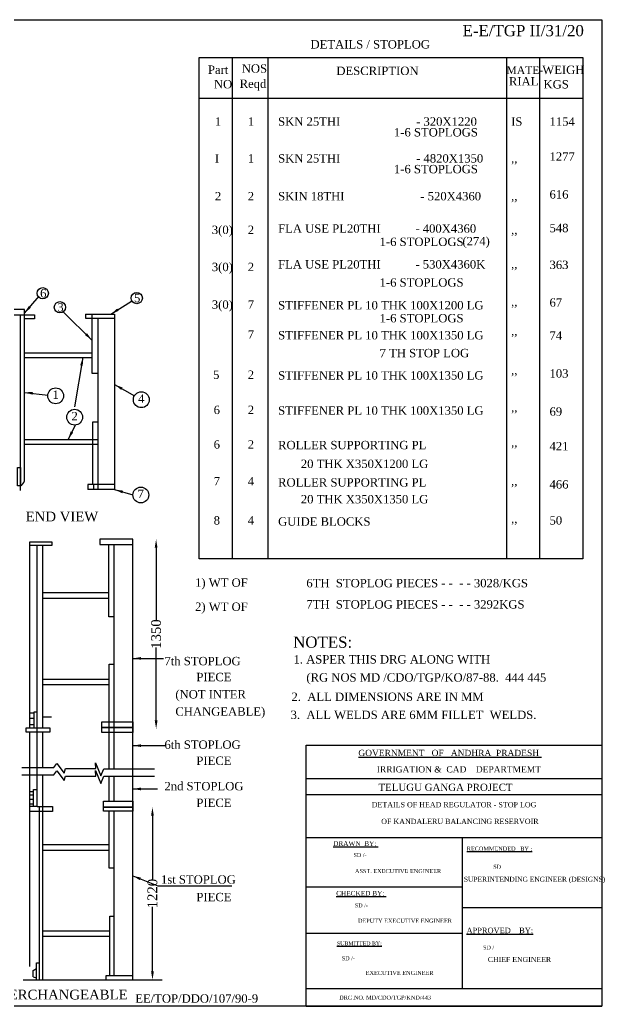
# Model space of a CAD drawing. Header units: millimetres. Extents: x 3600 to 13628, y 133 to 7200.
# Drawn here: x 9445 to 13628, y 133 to 7200 of the extents above; entities that cross this region are included whole.
import ezdxf

# ---------------------------------------------------------------- set-up
doc = ezdxf.new("R2010")
doc.units = ezdxf.units.MM
doc.header["$MEASUREMENT"] = 0
for name, color, linetype in [('DIM', 5, 'Continuous'), ('DWG.LINE', 10, 'Continuous'), ('RAILING', 4, 'Continuous'), ('TEXT', 7, 'Continuous')]:
    doc.layers.add(name, color=color, linetype=linetype)
doc.layers.add('TITLE', color=7, linetype='Continuous', lineweight=30)
doc.styles.get("Standard").update_dxf_attribs({"font": 'times.ttf', "height": 70})
doc.dimstyles.get("Standard").update_dxf_attribs({"dimtxt": 70, "dimasz": 60, "dimexe": 0.18, "dimexo": 0.0625, "dimgap": 0.09, "dimtad": 0, "dimtih": 1, "dimtoh": 1, "dimdec": 0, "dimzin": 0, "dimdsep": 46, "dimtxsty": 'Standard', "dimcen": 300, "dimclrd": 5, "dimclre": 5, "dimclrt": 4, "dimadec": 0, "dimazin": 0, "dimtfac": 1, "dimtdec": 0, "dimtofl": 0, "dimtmove": 0, "dimatfit": 3, "dimfxl": 0, "dimtolj": 1, "dimtzin": 0, "dimarcsym": 0})

# ---------------------------------------------------------------- blocks, each defined once
blk = doc.blocks.new('*D29')
at = {"layer": 'Defpoints', "color": 0, "ltscale": 0.2}
for p in [(10422.7, 3478.4), (10422.7, 3478.4), (10422.7, 2120.6)]:
    blk.add_point(p, dxfattribs=at)
at = {"layer": 'DIM', "color": 5, "lineweight": -2, "ltscale": 0.2}
for p, q in [((10422.7, 3478.4), (10422.6, 3478.4)), ((10422.7, 3418.4), (10422.7, 2895.1)), ((10422.7, 2180.6), (10422.7, 2704)), ((10422.7, 2120.6), (10422.6, 2120.6))]:
    blk.add_line(p, q, dxfattribs=at)
at = {"layer": 'DIM', "color": 5, "ltscale": 0.2}
for points in [[(10412.7, 3418.4), (10432.7, 3418.4), (10422.7, 3478.4)], [(10412.7, 2180.6), (10432.7, 2180.6), (10422.7, 2120.6)]]:
    blk.add_solid(points, dxfattribs=at)
at = {"layer": 'DIM', "color": 4, "ltscale": 0.2, "insert": (10422.7, 2799.5), "char_height": 70, "attachment_point": 5, "rotation": 90}
blk.add_mtext('\\A1;1350', dxfattribs=at)
blk = doc.blocks.new('*D30')
at = {"layer": 'Defpoints', "color": 0, "ltscale": 0.2}
for p in [(10396.4, 1558.4), (10396.4, 322.5), (10396.4, 322.5)]:
    blk.add_point(p, dxfattribs=at)
at = {"layer": 'DIM', "color": 5, "lineweight": -2, "ltscale": 0.2}
for p, q in [((10396.4, 1558.4), (10396.2, 1558.4)), ((10396.4, 1498.4), (10396.4, 1036)), ((10396.4, 382.5), (10396.4, 844.9)), ((10396.4, 322.5), (10396.2, 322.5))]:
    blk.add_line(p, q, dxfattribs=at)
at = {"layer": 'DIM', "color": 5, "ltscale": 0.2}
for points in [[(10386.4, 1498.4), (10406.4, 1498.4), (10396.4, 1558.4)], [(10386.4, 382.5), (10406.4, 382.5), (10396.4, 322.5)]]:
    blk.add_solid(points, dxfattribs=at)
at = {"layer": 'DIM', "color": 4, "ltscale": 0.2, "insert": (10396.4, 940.5), "char_height": 70, "attachment_point": 5, "rotation": 90}
blk.add_mtext('\\A1;1220', dxfattribs=at)

msp = doc.modelspace()

# ---------------------------------------------------------------- linework, layer by layer
at = {"layer": 'DWG.LINE', "ltscale": 0.2}
for p, q in [((9916.1, 5091.1), (10125, 5091.1)), ((10125, 5091.1), (10125, 3834.5)), ((9916.1, 5063.1), (10125, 5063.1)), ((10125, 3871.8), (9932, 3871.8)), ((10125, 3834.5), (9932, 3834.5))]:
    msp.add_line(p, q, dxfattribs=at)
for points in [[(9478.4, 5125.5), (9377.1, 5125.5), (9377.1, 5087.5), (9478.4, 5087.5)], [(9478.4, 3897.2), (9478.4, 5125.5)], [(9916.1, 5091.1), (9916.1, 5063.1)], [(9962.9, 5091.1), (9962.9, 4667.7)], [(9450.3, 3827.4), (9450.3, 5087.5)], [(9478.4, 5087.5), (9550.7, 5087.5), (9550.7, 5057.8), (9478.4, 5057.8)], [(10008.1, 3834.5), (10008.1, 5063.1)], [(9478.4, 4814.8), (9962.9, 4814.8)], [(9478.4, 4781.6), (9962.9, 4781.6)], [(9962.9, 4667.7), (10008.1, 4667.7)], [(10008.1, 4316.6), (9965.8, 4316.6), (9965.8, 3871.8)], [(9478.4, 4193.8), (10008.1, 4193.8)], [(9478.4, 4160.6), (10008.1, 4160.6)], [(9932, 3871.8), (9932, 3834.5)], [(9973.6, 3871.8), (9973.6, 3834.5)], [(10254.7, 322.5), (10254.7, 3478.4), (10019.7, 3478.4), (10019.7, 3440.4), (10254.7, 3440.4)], [(9517.9, 3461.4), (9675, 3461.4), (9675, 3433.9), (9517.9, 3433.9)], [(9517.9, 2127), (9517.9, 3461.4)], [(9569.3, 1564.9), (9569.3, 3433.9)], [(9610.1, 2127), (9610.1, 3433.9)], [(10119.3, 2924), (10084.7, 2924), (10084.7, 3440.4)], [(10119.3, 3440.4), (10119.3, 1834.7)], [(9610.1, 3096.3), (10084.7, 3096.3)], [(9610.1, 3057.4), (10084.7, 3057.4)], [(10085.7, 1834.7), (10085.7, 2583.6), (10119.3, 2583.6)], [(9610.1, 2477.7), (10084.7, 2477.7)], [(9610.1, 2438.8), (10084.7, 2438.8)], [(9517.9, 2235.2), (9547.4, 2235.2)], [(9517.9, 2196.3), (9547.4, 2196.3)], [(9547.4, 2127), (9547.4, 2243.6), (9569.3, 2243.6)], [(9610.1, 2206), (9673.7, 2206)], [(9517.9, 2151), (9547.4, 2151)], [(9517.9, 417.2), (9517.9, 2097.4)], [(9610.1, 1844.2), (9610.1, 2097.4)], [(9459.1, 1844.2), (9688.6, 1844.2), (9710.1, 1873.5), (9762.5, 1803.7), (9772.9, 1836.2), (9991.6, 1836.2), (9987.6, 1876.8), (10027.3, 1783.9), (10048, 1834.7), (10410.7, 1834.7)], [(9459.1, 1790.3), (9688.6, 1790.3), (9710.1, 1819.6), (9762.5, 1749.7), (9772.9, 1782.3), (9991.6, 1782.3), (9987.6, 1822.8), (10027.3, 1729.9), (10048, 1780.7), (10410.7, 1780.7)], [(9610.1, 322.5), (9610.1, 1790.3)], [(10085.6, 1603.1), (10085.6, 1780.7)], [(10119.3, 1780.7), (10119.3, 1603.1)], [(9543.6, 1669.2), (9517.9, 1669.2)], [(9543.6, 1646.3), (9517.9, 1646.3)], [(9543.6, 1564.9), (9543.6, 1685.4), (9569.3, 1685.4)], [(9543.6, 1613.4), (9517.9, 1613.4)], [(9543.6, 1580.4), (9517.9, 1580.4)], [(9569.3, 1564.9), (9679.8, 1564.9), (9679.8, 1528.9), (9517.9, 1528.9)], [(9569.3, 1564.9), (9517.9, 1564.9)], [(9587.8, 322.5), (9587.8, 1564.9)], [(10119.3, 1123.3), (10085.6, 1123.3), (10085.6, 1531.2)], [(10119.3, 1531.2), (10119.3, 354.4)], [(9610.1, 1291), (10084.7, 1291)], [(9610.1, 1252.1), (10084.7, 1252.1)], [(10089.7, 354.4), (10089.7, 778.8), (10119.3, 778.8)], [(9610.1, 674.2), (10084.7, 674.2)], [(9610.1, 635.4), (10084.7, 635.4)], [(9564.5, 322.5), (9564.5, 443.4), (9587.8, 443.4)], [(9541, 344.8), (9541, 390.7), (9564.5, 403.8)], [(10065.5, 322.5), (10065.5, 354.4), (10254.7, 354.4)], [(9468.7, 322.5), (10465.4, 322.5)], [(9541, 344.8), (9564.5, 336.1)]]:
    msp.add_lwpolyline(points, dxfattribs=at)
for points in [[(9429.6, 3992), (9450.3, 3992), (9450.3, 3862), (9429.6, 3862)], [(9659.8, 2127), (9659.8, 2097.4), (9490.8, 2097.4), (9490.8, 2127), (9659.8, 2127)], [(10032.9, 2170.5), (10254.7, 2170.5), (10254.7, 2129.8), (10032.9, 2129.8)], [(10032.9, 2129.8), (10254.7, 2129.8), (10254.7, 2095), (10032.9, 2095)], [(10045.9, 1603.1), (10254.7, 1603.1), (10254.7, 1559.1), (10045.9, 1559.1)], [(10045.9, 1559.1), (10254.7, 1559.1), (10254.7, 1531.2), (10045.9, 1531.2)]]:
    msp.add_lwpolyline(points, close=True, dxfattribs=at)
for centre, radius in [((9610.1, 5240.8), 40.6), ((10283.4, 5206.5), 40.6), ((9733.3, 5140.3), 40.6), ((9702.8, 4506.5), 56.7), ((10316.3, 4478.1), 56.7), ((9838.9, 4352.8), 56.7), ((10312.9, 3796), 56.7)]:
    msp.add_circle(centre, radius, dxfattribs=at)
msp.add_arc((9419.9, 3915), 61.2, 299.84714, 343.0037, dxfattribs=at)
at = {"layer": 'RAILING', "ltscale": 0.2}
for p, q in [((10731.6, 6930.9), (13480.3, 6930.9)), ((10731.6, 3339.5), (10731.6, 6930.9)), ((10971, 3339.5), (10971, 6930.9)), ((11224.6, 3339.5), (11224.6, 6930.9)), ((12936, 3339.5), (12936, 6930.9)), ((13171.9, 3339.5), (13171.9, 6930.9)), ((13480.3, 6930.9), (13480.3, 3339.5)), ((10731.6, 6638.3), (13480.3, 6638.3)), ((13480.3, 3339.5), (10731.6, 3339.5))]:
    msp.add_line(p, q, dxfattribs=at)
at = {"layer": 'TITLE', "lineweight": 30}
for p, q in [((11498.9, 2004.2), (13617.9, 2004.2)), ((13617.9, 2004.2), (13617.9, 133.4)), ((11498.9, 1764.4), (13617.9, 1764.4)), ((11498.9, 1650.1), (13617.9, 1650.1)), ((11498.9, 1343.1), (13617.9, 1343.1)), ((11498.9, 988.5), (12621.1, 988.5)), ((11498.9, 657), (12617, 657)), ((13617.9, 257.9), (11498.9, 257.9)), ((11498.9, 133.4), (13617.9, 133.4))]:
    msp.add_line(p, q, dxfattribs=at)
at = {"layer": 'TITLE', "ltscale": 0.2}
msp.add_lwpolyline([(3600.1, 7200.3), (13617.9, 7200.3), (13617.9, 133.4), (3600.1, 133.4)], close=True, dxfattribs=at)
at = {"layer": 'TITLE'}
msp.add_lwpolyline([(11498.9, 133.4), (11498.9, 2004.2)], dxfattribs=at)
at = {"layer": 'TITLE', "lineweight": 30}
for points in [[(12617, 1343.1), (12617, 257.9)], [(12617, 842), (13617.9, 842)]]:
    msp.add_lwpolyline(points, dxfattribs=at)

# ---------------------------------------------------------------- texts
at = {"layer": 'TEXT', "ltscale": 0.2}
for s, height, p in [('E-E/TGP II/31/20', 80, (12619.5, 7082.2)), ('DETAILS / STOPLOG', 60, (11529.4, 6994.2)), ('Part', 60, (10794.2, 6812.5)), ('NOS', 60, (11036.6, 6820.8)), ('DESCRIPTION', 60, (11714.6, 6804.3)), ('MATE-', 55, (12934.2, 6811.7)), ('WEIGH', 60, (13190.8, 6811.3)), ('RIAL', 60, (12951.3, 6729.3)), ('NO', 60, (10837.1, 6708.7)), ('Reqd', 60, (11021.4, 6712)), ('KGS', 60, (13199.4, 6707.9)), ('SKN 25THI                        - 320X1220', 60, (11297, 6441)), ('IS', 60, (12967.4, 6441)), ('1', 60, (10844, 6441)), ('1', 60, (11079.4, 6441)), ('1154', 60, (13242.5, 6441)), ('1-6 STOPLOGS', 60, (12127.3, 6364.2)), ('I', 60, (10844, 6177.2)), ('1', 60, (11079.4, 6177.2)), ('SKN 25THI                        - 4820X1350', 60, (11297, 6177.2)), ('1277', 60, (13242.5, 6190.2)), ('1-6 STOPLOGS', 60, (12127.3, 6100.4)), (',,', 60, (12967.4, 6177.2)), ('2', 60, (10844, 5906.3)), ('2', 60, (11079.4, 5906.3)), ('SKIN 18THI                        - 520X4360', 60, (11297, 5906.3)), ('616', 60, (13242.5, 5919.4)), (',,', 60, (12967.4, 5906.3)), ('3(0)', 60, (10822, 5665.1)), ('2', 60, (11079.4, 5665.1)), ('FLA USE PL20THI           - 400X4360', 60, (11297, 5674.7)), ('548', 60, (13242.5, 5678.2)), (',,', 60, (12967.4, 5665.1)), ('1-6 STOPLOGS', 60, (12024.6, 5579.6)), ('(274)', 60, (12618.1, 5584.4)), ('3(0)', 60, (10822, 5399.4)), ('2', 60, (11079.4, 5399.4)), ('FLA USE PL20THI           - 530X4360K', 60, (11297, 5418.2)), ('363', 60, (13242.5, 5414.7)), (',,', 60, (12967.4, 5419.9)), ('1-6 STOPLOGS', 60, (12024.6, 5288.3)), ('6', 60, (9591.2, 5211.1)), ('5', 60, (10264.5, 5176.8)), ('3', 60, (9714.4, 5110.6)), ('3(0)', 60, (10822, 5129.6)), ('7', 60, (11079.4, 5129.6)), ('STIFFENER PL 10 THK 100X1200 LG', 60, (11297, 5125.1)), (',,', 60, (12967.4, 5150.1)), ('67', 60, (13242.5, 5144.9)), ('1-6 STOPLOGS', 60, (12024.6, 5032.3)), ('7', 60, (11079.4, 4915)), ('STIFFENER PL 10 THK 100X1350 LG', 60, (11297, 4910.4)), (',,', 60, (12967.4, 4940)), ('74', 60, (13242.5, 4908.7)), ('7 TH STOP LOG', 60, (12024.6, 4782.5)), ('5', 60, (10831, 4627.3)), ('2', 60, (11079.4, 4627.3)), ('STIFFENER PL 10 THK 100X1350 LG', 60, (11297, 4622.8)), (',,', 60, (12967.4, 4659.6)), ('103', 60, (13242.5, 4636.7)), ('1', 60, (9679.8, 4484.6)), ('4', 60, (10293.4, 4456.2)), ('2', 60, (9816, 4330.8)), ('6', 60, (10835.2, 4375.5)), ('2', 60, (11079.4, 4375.5)), ('STIFFENER PL 10 THK 100X1350 LG', 60, (11297, 4370.9)), (',,', 60, (12967.4, 4394)), ('69', 60, (13242.5, 4363.7)), ('6', 60, (10835.2, 4128.2)), ('2', 60, (11079.4, 4128.2)), ('ROLLER SUPPORTING PL', 60, (11297, 4123.6)), ('421', 60, (13242.5, 4115.8)), (',,', 60, (12967.4, 4142.7)), ('20 THK X350X1200 LG', 60, (11460.1, 3989)), ('7', 60, (10835.2, 3864.3)), ('4', 60, (11079.4, 3864.3)), ('ROLLER SUPPORTING PL ', 60, (11297, 3855.7)), ('466', 60, (13242.5, 3842.1)), ('7', 60, (10290, 3774.1)), (',,', 60, (12967.4, 3865.3)), ('20 THK X350X1350 LG', 60, (11460.1, 3735.7)), ('END VIEW', 70, (9487.8, 3606.6)), ('8', 60, (10835.2, 3584.2)), ('4', 60, (11079.4, 3584.2)), ('GUIDE BLOCKS', 60, (11297, 3575.7)), (',,', 60, (12967.4, 3596.2)), ('50', 60, (13242.5, 3584)), ('1) WT OF', 60, (10701.8, 3138.2)), ('6TH  STOPLOG PIECES - -  - - 3028/KGS', 60, (11499.7, 3134.6)), ('7TH  STOPLOG PIECES - -  - - 3292KGS', 60, (11499.7, 2982.7)), ('2) WT OF', 60, (10701.8, 2965.5)), ('NOTES:', 80, (11405, 2701.7)), ('7th STOPLOG', 60, (10482.4, 2576.2)), ('1. ASPER THIS DRG ALONG WITH', 60, (11407.5, 2588.6)), ('PIECE', 60, (10711.3, 2461.9)), ('(RG NOS MD /CDO/TGP/KO/87-88.  444 445', 60, (11499.7, 2458.9)), ('(NOT INTER', 60, (10560.6, 2338.2)), ('2.  ALL DIMENSIONS ARE IN MM', 60, (11392.8, 2320.5)), ('CHANGEABLE)', 60, (10560.6, 2215)), ('3.  ALL WELDS ARE 6MM FILLET  WELDS.', 60, (11386.6, 2191.3)), ('6th STOPLOG', 60, (10482.4, 1977.6)), ('PIECE', 60, (10711.3, 1862.2)), ('2nd STOPLOG', 60, (10482.4, 1680.1)), ('PIECE', 60, (10711.3, 1560.9)), ('1st STOPLOG', 60, (10457.6, 1011.7)), ('PIECE', 60, (10711.3, 885.7)), ('TO 6 INTERCHANGEABLE', 70, (8943.4, 182)), ('EE/TOP/DDO/107/90-9', 60, (10273, 159.1))]:
    msp.add_text(s, height=height, dxfattribs=at).set_placement(p)
at = {"layer": 'TITLE', "lineweight": 30}
for s, height, p in [('%%UGOVERNMENT   OF   ANDHRA  PRADESH ', 44.877, (11872.1, 1925.9)), ('IRRIGATION &  CAD    DEPARTMEMT ', 44.877, (12004.5, 1808.2)), ('TELUGU GANGA PROJECT', 51.625, (12016.2, 1676.1)), ('DETAILS OF HEAD REGULATOR - STOP LOG', 37.5, (11968.1, 1558.7)), ('OF KANDALERU BALANCING RESERVOIR', 37.5, (12036, 1439.1)), ('%%UDRAWN  BY; ', 34.089, (11691.7, 1281.8)), ('%%URECOMMENDED   BY :', 29.254, (12649.4, 1247.4)), ('SD /-', 28.56, (11837.4, 1202.4)), ('SD ', 28.56, (12839.2, 1118.3)), ('ASST. EXECUTIVE ENGINEER', 29.295, (11848, 1087.3)), ('SUPERINTENDING ENGINEER (DESIGNS)', 34.905, (12628.6, 1026)), ('%%UCHECKED BY: ', 34.089, (11713.1, 925.7)), ('SD /-', 28.56, (11847.3, 841.8)), ('DEPUTY EXECUTIVE ENGINEER', 29.295, (11869.4, 731.1)), ('%%UAPPROVED    BY;', 39.333, (12647.8, 656.8)), ('%%USUBMITTED BY;', 27.533, (11718.7, 569.9)), ('SD /', 28.56, (12766.4, 539.9)), ('SD /-', 28.56, (11753.9, 462.6)), ('CHIEF ENGINEER', 36.521, (12800.1, 450.4)), ('EXECUTIVE ENGINEER', 29.295, (11925, 357.6)), ('DRG.NO. MD/CDO/TGP/KND/443', 29.295, (11735.1, 180.9))]:
    msp.add_text(s, height=height, dxfattribs=at).set_placement(p)

# ---------------------------------------------------------------- dimensions: what is measured, and where the dimension line sits
at = {"layer": 'DIM', "ltscale": 0.2}
for base, p1, p2, text, picture, middle in [((10422.7, 3478.4), (10422.7, 2120.6), (10422.7, 3478.4), '1350', '*D29', (10422.7, 2799.5)), ((10396.4, 322.5), (10396.4, 1558.4), (10396.4, 322.5), '1220', '*D30', (10396.4, 940.5))]:
    dim = msp.add_linear_dim(base=base, p1=p1, p2=p2, angle=90, text=text, dimstyle='Standard', dxfattribs=at)
    dim.commit()
    dim.dimension.update_dxf_attribs({"geometry": picture, "text_midpoint": middle, "text_rotation": 90})

# ---------------------------------------------------------------- leaders
for points in [[(9478.4, 5098.3), (9585.5, 5220.8)], [(10098.1, 5091.1), (10246.2, 5184.9)], [(9962.9, 4905.8), (9758.8, 5105.7)], [(9897.7, 4781.6), (9836.6, 4427.6)], [(9478.4, 4531), (9648.6, 4511.3)], [(10125, 4587.1), (10267, 4506.2)], [(9791.5, 4193.8), (9847.2, 4300.6)], [(10125, 3834.5), (10256.2, 3796)], [(10254.7, 2625.2), (10474.9, 2625.2)], [(10254.7, 2000.4), (10494, 2000.4)], [(10254.7, 1690.2), (10432.4, 1690.2)], [(10254.7, 1068.1), (10435.1, 995.2), (10965, 995.2)]]:
    msp.add_leader(points, dimstyle='Standard', override={"dimgap": 0.09, "dimtad": 0}, dxfattribs=at)

doc.saveas('drawing.dxf')
